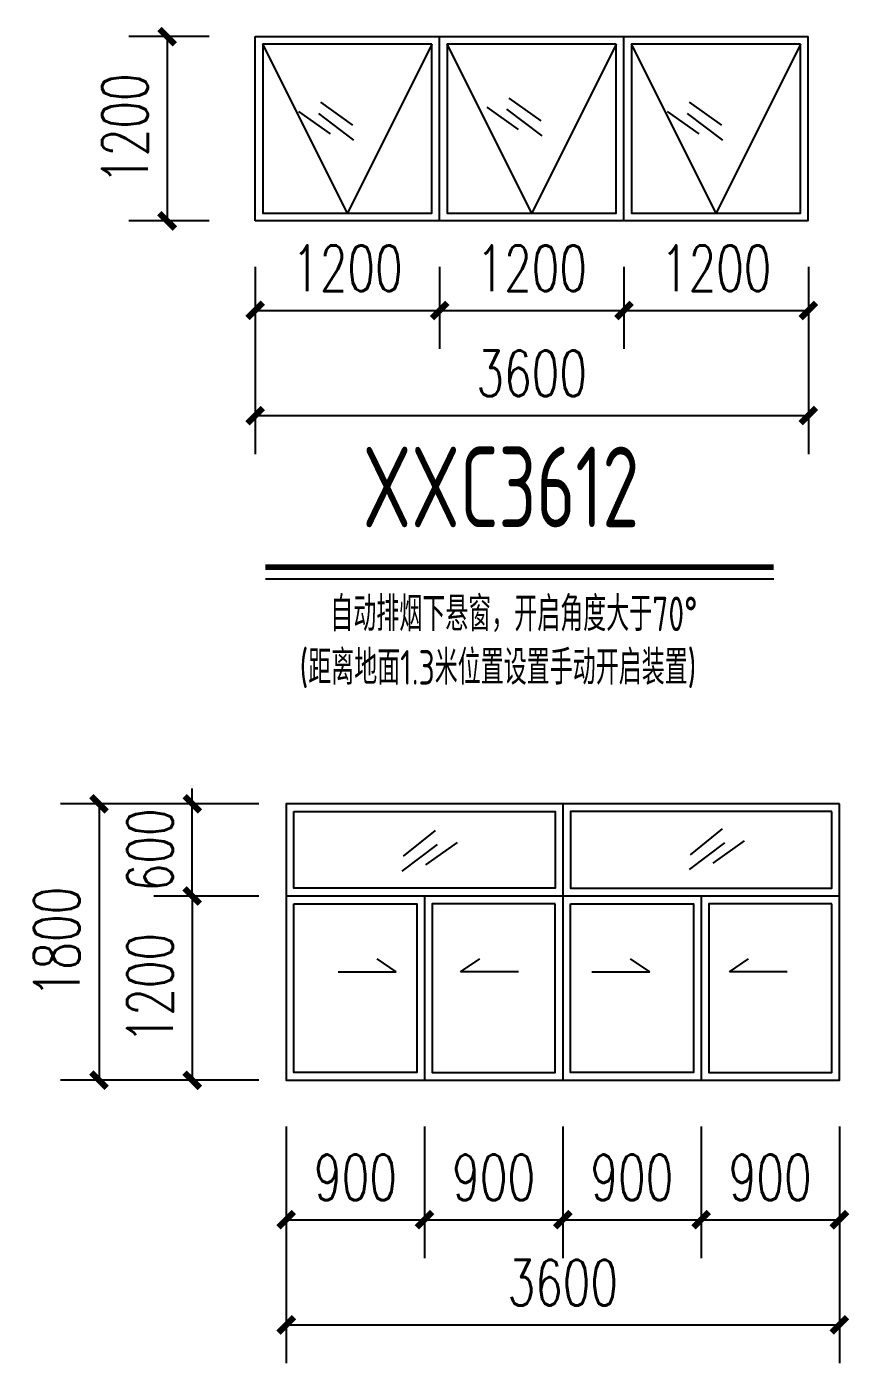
# Model space of a CAD drawing. Extents: x 180850 to 1400258, y 48356 to 327067.
# Drawn here: x 731837 to 742543, y 253902 to 271310 of the extents above; entities that cross this region are included whole.
import ezdxf
from ezdxf.enums import TextEntityAlignment as Align

# ---------------------------------------------------------------- set-up
doc = ezdxf.new("R2010")
doc.units = 0
doc.header["$LTSCALE"] = 1000
for name, color, linetype in [('8', 3, 'Continuous'), ('AXIS', 3, 'Continuous'), ('PUB_TEXT', 7, 'Continuous'), ('TEXT', 7, 'Continuous'), ('THICK', 6, 'Continuous'), ('THIN', 7, 'Continuous')]:
    doc.layers.add(name, color=color, linetype=linetype)
doc.styles.add('_TCH_DIM_T3', font='SIMPLEX', dxfattribs={"width": 0.705882, "bigfont": 'GBCBIG'})
doc.styles.add('标准字体', font='tssdeng.shx', dxfattribs={"width": 0.7, "bigfont": 'tssdchn.shx'})
doc.dimstyles.new('TCH-200-2', dxfattribs={"dimtxt": 595, "dimasz": 200, "dimexe": 500, "dimexo": 600, "dimgap": 252.5, "dimtad": 1, "dimdec": 0, "dimlfac": 0.5, "dimzin": 0, "dimdsep": 46, "dimtxsty": '_TCH_DIM_T3', "dimblk": 'ARCHTICK', "dimcen": 0.09, "dimclrd": 124, "dimclre": 124, "dimclrt": 7, "dimazin": 2, "dimtfac": 1, "dimtdec": 0, "dimtix": 1, "dimtmove": 2, "dimatfit": 3, "dimfxl": 1, "dimtolj": 1, "dimtzin": 0, "dimarcsym": 0})

# ---------------------------------------------------------------- blocks, each defined once
blk = doc.blocks.new('_ArchTick')
at = {"color": 0, "linetype": 'ByBlock', "const_width": 0.4}
blk.add_lwpolyline([(-0.5, -0.5), (0.5, 0.5)], dxfattribs=at)
blk = doc.blocks.new('*D1529')
at = {"layer": 'AXIS', "color": 124, "linetype": 'ByBlock', "lineweight": -2, "transparency": 16777216}
for p, q in [((734811, 268182), (734811, 267115)), ((737211, 268182), (737211, 267115)), ((734811, 267615), (737211, 267615))]:
    blk.add_line(p, q, dxfattribs=at)
at = {"layer": 'Defpoints', "color": 0, "linetype": 'ByBlock', "transparency": 16777216}
for p in [(734811, 268782), (737211, 268782), (737211, 267615)]:
    blk.add_point(p, dxfattribs=at)
at = {"layer": 'AXIS', "color": 124, "linetype": 'ByBlock', "lineweight": -2, "transparency": 16777216, "xscale": 200, "yscale": 200, "zscale": 200, "rotation": 180}
blk.add_blockref('_ArchTick', (734811, 267615), dxfattribs=at)
at = {"layer": 'AXIS', "color": 124, "linetype": 'ByBlock', "lineweight": -2, "transparency": 16777216, "xscale": 200, "yscale": 200, "zscale": 200}
blk.add_blockref('_ArchTick', (737211, 267615), dxfattribs=at)
at = {"layer": 'AXIS', "color": 7, "linetype": 'ByBlock', "transparency": 16777216, "insert": (736011, 268165), "char_height": 595, "attachment_point": 5, "style": '_TCH_DIM_T3'}
blk.add_mtext('\\A1;1200', dxfattribs=at)
blk = doc.blocks.new('*D1530')
at = {"layer": 'AXIS', "color": 124, "linetype": 'ByBlock', "lineweight": -2, "transparency": 16777216}
for p, q in [((737211, 268182), (737211, 267115)), ((739611, 268182), (739611, 267115)), ((737211, 267615), (739611, 267615))]:
    blk.add_line(p, q, dxfattribs=at)
at = {"layer": 'Defpoints', "color": 0, "linetype": 'ByBlock', "transparency": 16777216}
for p in [(737211, 268782), (739611, 268782), (739611, 267615)]:
    blk.add_point(p, dxfattribs=at)
at = {"layer": 'AXIS', "color": 124, "linetype": 'ByBlock', "lineweight": -2, "transparency": 16777216, "xscale": 200, "yscale": 200, "zscale": 200, "rotation": 180}
blk.add_blockref('_ArchTick', (737211, 267615), dxfattribs=at)
at = {"layer": 'AXIS', "color": 124, "linetype": 'ByBlock', "lineweight": -2, "transparency": 16777216, "xscale": 200, "yscale": 200, "zscale": 200}
blk.add_blockref('_ArchTick', (739611, 267615), dxfattribs=at)
at = {"layer": 'AXIS', "color": 7, "linetype": 'ByBlock', "transparency": 16777216, "insert": (738411, 268165), "char_height": 595, "attachment_point": 5, "style": '_TCH_DIM_T3'}
blk.add_mtext('\\A1;1200', dxfattribs=at)
blk = doc.blocks.new('*D1531')
at = {"layer": 'AXIS', "color": 124, "linetype": 'ByBlock', "lineweight": -2, "transparency": 16777216}
for p, q in [((734811, 268182), (734811, 265745)), ((742011, 268182), (742011, 265745)), ((734811, 266245), (742011, 266245))]:
    blk.add_line(p, q, dxfattribs=at)
at = {"layer": 'Defpoints', "color": 0, "linetype": 'ByBlock', "transparency": 16777216}
for p in [(734811, 268782), (742011, 268782), (742011, 266245)]:
    blk.add_point(p, dxfattribs=at)
at = {"layer": 'AXIS', "color": 124, "linetype": 'ByBlock', "lineweight": -2, "transparency": 16777216, "xscale": 200, "yscale": 200, "zscale": 200, "rotation": 180}
blk.add_blockref('_ArchTick', (734811, 266245), dxfattribs=at)
at = {"layer": 'AXIS', "color": 124, "linetype": 'ByBlock', "lineweight": -2, "transparency": 16777216, "xscale": 200, "yscale": 200, "zscale": 200}
blk.add_blockref('_ArchTick', (742011, 266245), dxfattribs=at)
at = {"layer": 'AXIS', "color": 7, "linetype": 'ByBlock', "transparency": 16777216, "insert": (738411, 266795), "char_height": 595, "attachment_point": 5, "style": '_TCH_DIM_T3'}
blk.add_mtext('\\A1;3600', dxfattribs=at)
blk = doc.blocks.new('*D1532')
at = {"layer": 'AXIS', "color": 124, "linetype": 'ByBlock', "lineweight": -2, "transparency": 16777216}
for p, q in [((734211, 271182), (733165, 271182)), ((733665, 271182), (733665, 268782)), ((734211, 268782), (733165, 268782))]:
    blk.add_line(p, q, dxfattribs=at)
at = {"layer": 'Defpoints', "color": 0, "linetype": 'ByBlock', "transparency": 16777216}
for p in [(734811, 271182), (733665, 268782), (734811, 268782)]:
    blk.add_point(p, dxfattribs=at)
at = {"layer": 'AXIS', "color": 124, "linetype": 'ByBlock', "lineweight": -2, "transparency": 16777216, "xscale": 200, "yscale": 200, "zscale": 200}
for p, rotation in [((733665, 271182), 90), ((733665, 268782), 270)]:
    blk.add_blockref('_ArchTick', p, dxfattribs=dict(at, rotation=rotation))
at = {"layer": 'AXIS', "color": 7, "linetype": 'ByBlock', "transparency": 16777216, "insert": (733115, 269982), "char_height": 595, "attachment_point": 5, "rotation": 90, "style": '_TCH_DIM_T3'}
blk.add_mtext('\\A1;1200', dxfattribs=at)
blk = doc.blocks.new('*D1533')
at = {"layer": 'AXIS', "color": 124, "linetype": 'ByBlock', "lineweight": -2, "transparency": 16777216}
for p, q in [((739611, 268182), (739611, 267115)), ((742011, 268182), (742011, 267115)), ((739611, 267615), (742011, 267615))]:
    blk.add_line(p, q, dxfattribs=at)
at = {"layer": 'Defpoints', "color": 0, "linetype": 'ByBlock', "transparency": 16777216}
for p in [(739611, 268782), (742011, 268782), (742011, 267615)]:
    blk.add_point(p, dxfattribs=at)
at = {"layer": 'AXIS', "color": 124, "linetype": 'ByBlock', "lineweight": -2, "transparency": 16777216, "xscale": 200, "yscale": 200, "zscale": 200, "rotation": 180}
blk.add_blockref('_ArchTick', (739611, 267615), dxfattribs=at)
at = {"layer": 'AXIS', "color": 124, "linetype": 'ByBlock', "lineweight": -2, "transparency": 16777216, "xscale": 200, "yscale": 200, "zscale": 200}
blk.add_blockref('_ArchTick', (742011, 267615), dxfattribs=at)
at = {"layer": 'AXIS', "color": 7, "linetype": 'ByBlock', "transparency": 16777216, "insert": (740811, 268165), "char_height": 595, "attachment_point": 5, "style": '_TCH_DIM_T3'}
blk.add_mtext('\\A1;1200', dxfattribs=at)
blk = doc.blocks.new('A$C4C406FEF')
for p, q in [((2000.1, 1800), (2000.1, 0)), ((1168.9, 1626.6), (960.1, 1459)), ((3038.2, 1636.7), (2829.4, 1469.1)), ((1182.8, 1535.5), (953.1, 1361.6)), ((1311.6, 1549.4), (1106.3, 1403.3)), ((3052.2, 1545.6), (2822.5, 1371.7)), ((3180.9, 1559.6), (2975.6, 1413.5)), ((3800.1, 1200), (200, 1200)), ((1100.1, 1200), (1100.1, 0)), ((2900.1, 1200), (2900.1, 0)), ((915.7, 707.1), (790.9, 791.5)), ((1334.1, 707.1), (1459, 791.5)), ((2566, 707.1), (2441.2, 791.5)), ((3084.4, 707.1), (3209.2, 791.6)), ((539, 707.1), (915.7, 707.1)), ((1710.8, 707.1), (1334.1, 707.1)), ((2189.3, 707.1), (2566, 707.1)), ((3461.1, 707.1), (3084.4, 707.1))]:
    blk.add_line(p, q)
for points in [[(3800.1, 1800), (200.1, 1800), (200.1, 0), (3800.1, 0)], [(249.7, 1750), (1949.7, 1750), (1949.7, 1250), (249.7, 1250)], [(3750.4, 1750), (2050.4, 1750), (2050.4, 1250), (3750.5, 1250)], [(250, 1150), (1050.1, 1150), (1050.1, 50), (250, 50)], [(1950.1, 1150), (1150.1, 1150), (1150.1, 50), (1950.1, 50)], [(2050.1, 1150), (2850.1, 1150), (2850.1, 50), (2050.1, 50)], [(3750.1, 1150), (2950.1, 1150), (2950.1, 50), (3750.1, 50)]]:
    blk.add_lwpolyline(points, close=True)
blk = doc.blocks.new('*D1534')
at = {"layer": 'AXIS', "color": 124, "linetype": 'ByBlock', "lineweight": -2, "transparency": 16777216}
for p, q in [((734860, 259988), (733492, 259988)), ((733992, 259988), (733992, 257588)), ((734860, 257588), (733492, 257588))]:
    blk.add_line(p, q, dxfattribs=at)
at = {"layer": 'Defpoints', "color": 0, "linetype": 'ByBlock', "transparency": 16777216}
for p in [(735460, 259988), (733992, 257588), (735460, 257588)]:
    blk.add_point(p, dxfattribs=at)
at = {"layer": 'AXIS', "color": 124, "linetype": 'ByBlock', "lineweight": -2, "transparency": 16777216, "xscale": 200, "yscale": 200, "zscale": 200}
for p, rotation in [((733992, 259988), 90), ((733992, 257588), 270)]:
    blk.add_blockref('_ArchTick', p, dxfattribs=dict(at, rotation=rotation))
at = {"layer": 'AXIS', "color": 7, "linetype": 'ByBlock', "transparency": 16777216, "insert": (733442, 258788), "char_height": 595, "attachment_point": 5, "rotation": 90, "style": '_TCH_DIM_T3'}
blk.add_mtext('\\A1;1200', dxfattribs=at)
blk = doc.blocks.new('*D1535')
at = {"layer": 'AXIS', "color": 124, "linetype": 'ByBlock', "lineweight": -2, "transparency": 16777216}
for p, q in [((733992, 261188), (733992, 261388)), ((734860, 261188), (733492, 261188)), ((733992, 259988), (733992, 261188)), ((734860, 259988), (733492, 259988)), ((733992, 259988), (733992, 259788))]:
    blk.add_line(p, q, dxfattribs=at)
at = {"layer": 'Defpoints', "color": 0, "linetype": 'ByBlock', "transparency": 16777216}
for p in [(733992, 261188), (735460, 261188), (735460, 259988)]:
    blk.add_point(p, dxfattribs=at)
at = {"layer": 'AXIS', "color": 124, "linetype": 'ByBlock', "lineweight": -2, "transparency": 16777216, "xscale": 200, "yscale": 200, "zscale": 200}
for p, rotation in [((733992, 261188), 270), ((733992, 259988), 90)]:
    blk.add_blockref('_ArchTick', p, dxfattribs=dict(at, rotation=rotation))
at = {"layer": 'AXIS', "color": 7, "linetype": 'ByBlock', "transparency": 16777216, "insert": (733442, 260588), "char_height": 595, "attachment_point": 5, "rotation": 90, "style": '_TCH_DIM_T3'}
blk.add_mtext('\\A1;600', dxfattribs=at)
blk = doc.blocks.new('*D1536')
at = {"layer": 'AXIS', "color": 124, "linetype": 'ByBlock', "lineweight": -2, "transparency": 16777216}
for p, q in [((734707, 261188), (732278, 261188)), ((732778, 261188), (732778, 257588)), ((734707, 257588), (732278, 257588))]:
    blk.add_line(p, q, dxfattribs=at)
at = {"layer": 'Defpoints', "color": 0, "linetype": 'ByBlock', "transparency": 16777216}
for p in [(735307, 261188), (732778, 257588), (735307, 257588)]:
    blk.add_point(p, dxfattribs=at)
at = {"layer": 'AXIS', "color": 124, "linetype": 'ByBlock', "lineweight": -2, "transparency": 16777216, "xscale": 200, "yscale": 200, "zscale": 200}
for p, rotation in [((732778, 261188), 90), ((732778, 257588), 270)]:
    blk.add_blockref('_ArchTick', p, dxfattribs=dict(at, rotation=rotation))
at = {"layer": 'AXIS', "color": 7, "linetype": 'ByBlock', "transparency": 16777216, "insert": (732228, 259388), "char_height": 595, "attachment_point": 5, "rotation": 90, "style": '_TCH_DIM_T3'}
blk.add_mtext('\\A1;1800', dxfattribs=at)
blk = doc.blocks.new('*D1537')
at = {"layer": 'AXIS', "color": 124, "linetype": 'ByBlock', "lineweight": -2, "transparency": 16777216}
for p, q in [((735215, 256988), (735215, 255272)), ((737015, 256988), (737015, 255272)), ((735215, 255772), (737015, 255772))]:
    blk.add_line(p, q, dxfattribs=at)
at = {"layer": 'Defpoints', "color": 0, "linetype": 'ByBlock', "transparency": 16777216}
for p in [(735215, 257588), (737015, 257588), (737015, 255772)]:
    blk.add_point(p, dxfattribs=at)
at = {"layer": 'AXIS', "color": 124, "linetype": 'ByBlock', "lineweight": -2, "transparency": 16777216, "xscale": 200, "yscale": 200, "zscale": 200, "rotation": 180}
blk.add_blockref('_ArchTick', (735215, 255772), dxfattribs=at)
at = {"layer": 'AXIS', "color": 124, "linetype": 'ByBlock', "lineweight": -2, "transparency": 16777216, "xscale": 200, "yscale": 200, "zscale": 200}
blk.add_blockref('_ArchTick', (737015, 255772), dxfattribs=at)
at = {"layer": 'AXIS', "color": 7, "linetype": 'ByBlock', "transparency": 16777216, "insert": (736115, 256322), "char_height": 595, "attachment_point": 5, "style": '_TCH_DIM_T3'}
blk.add_mtext('\\A1;900', dxfattribs=at)
blk = doc.blocks.new('*D1538')
at = {"layer": 'AXIS', "color": 124, "linetype": 'ByBlock', "lineweight": -2, "transparency": 16777216}
for p, q in [((737015, 256988), (737015, 255272)), ((738815, 256988), (738815, 255272)), ((737015, 255772), (738815, 255772))]:
    blk.add_line(p, q, dxfattribs=at)
at = {"layer": 'Defpoints', "color": 0, "linetype": 'ByBlock', "transparency": 16777216}
for p in [(737015, 257588), (738815, 257588), (738815, 255772)]:
    blk.add_point(p, dxfattribs=at)
at = {"layer": 'AXIS', "color": 124, "linetype": 'ByBlock', "lineweight": -2, "transparency": 16777216, "xscale": 200, "yscale": 200, "zscale": 200, "rotation": 180}
blk.add_blockref('_ArchTick', (737015, 255772), dxfattribs=at)
at = {"layer": 'AXIS', "color": 124, "linetype": 'ByBlock', "lineweight": -2, "transparency": 16777216, "xscale": 200, "yscale": 200, "zscale": 200}
blk.add_blockref('_ArchTick', (738815, 255772), dxfattribs=at)
at = {"layer": 'AXIS', "color": 7, "linetype": 'ByBlock', "transparency": 16777216, "insert": (737915, 256322), "char_height": 595, "attachment_point": 5, "style": '_TCH_DIM_T3'}
blk.add_mtext('\\A1;900', dxfattribs=at)
blk = doc.blocks.new('*D1539')
at = {"layer": 'AXIS', "color": 124, "linetype": 'ByBlock', "lineweight": -2, "transparency": 16777216}
for p, q in [((735215, 256988), (735215, 253902)), ((742415, 256988), (742415, 253902)), ((735215, 254402), (742415, 254402))]:
    blk.add_line(p, q, dxfattribs=at)
at = {"layer": 'Defpoints', "color": 0, "linetype": 'ByBlock', "transparency": 16777216}
for p in [(735215, 257588), (742415, 257588), (742415, 254402)]:
    blk.add_point(p, dxfattribs=at)
at = {"layer": 'AXIS', "color": 124, "linetype": 'ByBlock', "lineweight": -2, "transparency": 16777216, "xscale": 200, "yscale": 200, "zscale": 200, "rotation": 180}
blk.add_blockref('_ArchTick', (735215, 254402), dxfattribs=at)
at = {"layer": 'AXIS', "color": 124, "linetype": 'ByBlock', "lineweight": -2, "transparency": 16777216, "xscale": 200, "yscale": 200, "zscale": 200}
blk.add_blockref('_ArchTick', (742415, 254402), dxfattribs=at)
at = {"layer": 'AXIS', "color": 7, "linetype": 'ByBlock', "transparency": 16777216, "insert": (738815, 254952), "char_height": 595, "attachment_point": 5, "style": '_TCH_DIM_T3'}
blk.add_mtext('\\A1;3600', dxfattribs=at)
blk = doc.blocks.new('*D1540')
at = {"layer": 'AXIS', "color": 124, "linetype": 'ByBlock', "lineweight": -2, "transparency": 16777216}
for p, q in [((738815, 256988), (738815, 255272)), ((740615, 256988), (740615, 255272)), ((738815, 255772), (740615, 255772))]:
    blk.add_line(p, q, dxfattribs=at)
at = {"layer": 'Defpoints', "color": 0, "linetype": 'ByBlock', "transparency": 16777216}
for p in [(738815, 257588), (740615, 257588), (740615, 255772)]:
    blk.add_point(p, dxfattribs=at)
at = {"layer": 'AXIS', "color": 124, "linetype": 'ByBlock', "lineweight": -2, "transparency": 16777216, "xscale": 200, "yscale": 200, "zscale": 200, "rotation": 180}
blk.add_blockref('_ArchTick', (738815, 255772), dxfattribs=at)
at = {"layer": 'AXIS', "color": 124, "linetype": 'ByBlock', "lineweight": -2, "transparency": 16777216, "xscale": 200, "yscale": 200, "zscale": 200}
blk.add_blockref('_ArchTick', (740615, 255772), dxfattribs=at)
at = {"layer": 'AXIS', "color": 7, "linetype": 'ByBlock', "transparency": 16777216, "insert": (739715, 256322), "char_height": 595, "attachment_point": 5, "style": '_TCH_DIM_T3'}
blk.add_mtext('\\A1;900', dxfattribs=at)
blk = doc.blocks.new('*D1541')
at = {"layer": 'AXIS', "color": 124, "linetype": 'ByBlock', "lineweight": -2, "transparency": 16777216}
for p, q in [((740615, 256988), (740615, 255272)), ((742415, 256988), (742415, 255272)), ((740615, 255772), (742415, 255772))]:
    blk.add_line(p, q, dxfattribs=at)
at = {"layer": 'Defpoints', "color": 0, "linetype": 'ByBlock', "transparency": 16777216}
for p in [(740615, 257588), (742415, 257588), (742415, 255772)]:
    blk.add_point(p, dxfattribs=at)
at = {"layer": 'AXIS', "color": 124, "linetype": 'ByBlock', "lineweight": -2, "transparency": 16777216, "xscale": 200, "yscale": 200, "zscale": 200, "rotation": 180}
blk.add_blockref('_ArchTick', (740615, 255772), dxfattribs=at)
at = {"layer": 'AXIS', "color": 124, "linetype": 'ByBlock', "lineweight": -2, "transparency": 16777216, "xscale": 200, "yscale": 200, "zscale": 200}
blk.add_blockref('_ArchTick', (742415, 255772), dxfattribs=at)
at = {"layer": 'AXIS', "color": 7, "linetype": 'ByBlock', "transparency": 16777216, "insert": (741515, 256322), "char_height": 595, "attachment_point": 5, "style": '_TCH_DIM_T3'}
blk.add_mtext('\\A1;900', dxfattribs=at)

msp = doc.modelspace()

# ---------------------------------------------------------------- linework, layer by layer
for p, q in [((734810.57, 268781.83), (734810.57, 271181.83)), ((734810.57, 271181.83), (742010.75, 271181.83)), ((737210.63, 268781.83), (737210.63, 271181.83)), ((739610.69, 268781.83), (739610.69, 271181.83)), ((739610.69, 268781.83), (739610.69, 271181.83)), ((742010.75, 268781.83), (742010.75, 271181.83)), ((739610.69, 268781.83), (734810.57, 268781.83)), ((742010.75, 268781.83), (739610.69, 268781.83))]:
    msp.add_line(p, q)
at = {"color": 21}
for p, q in [((736010.54, 268881.83), (734910.51, 271081.83)), ((737110.57, 271081.83), (736010.54, 268881.83)), ((738410.66, 268881.83), (737310.63, 271081.83)), ((739510.69, 271081.83), (738410.66, 268881.83)), ((740810.66, 268881.83), (739710.63, 271081.83)), ((741910.69, 271081.83), (740810.66, 268881.83))]:
    msp.add_line(p, q, dxfattribs=at)
for points in [[(737110.57, 271081.83), (734910.51, 271081.83), (734910.51, 268881.83), (737110.57, 268881.83)], [(739510.69, 271081.83), (737310.63, 271081.83), (737310.63, 268881.83), (739510.69, 268881.83)], [(741910.69, 271081.83), (739710.63, 271081.83), (739710.63, 268881.83), (741910.69, 268881.83)]]:
    msp.add_lwpolyline(points, close=True, dxfattribs=at)
at = {"layer": '8'}
for p, q in [((738110.33, 270381.86), (738527.99, 270082.74)), ((735375.24, 270207.96), (735785.94, 269915.79)), ((735632.8, 270180.13), (736092.22, 269832.32)), ((735660.64, 270326.21), (736078.3, 270027.09)), ((737824.93, 270263.61), (738235.63, 269971.44)), ((738082.49, 270235.78), (738541.91, 269887.97)), ((740175.36, 270207.96), (740586.06, 269915.79)), ((740432.92, 270180.13), (740892.34, 269832.32)), ((740460.76, 270326.21), (740878.42, 270027.09))]:
    msp.add_line(p, q, dxfattribs=at)
at = {"layer": 'THICK', "linetype": 'ByBlock', "const_width": 75}
msp.add_lwpolyline([(734944.4, 264270.88), (741561.33, 264270.88)], dxfattribs=at)
at = {"layer": 'THIN', "linetype": 'ByBlock'}
msp.add_lwpolyline([(734944.4, 264120.88), (741561.33, 264120.88)], dxfattribs=at)

# ---------------------------------------------------------------- block references
at = {"xscale": 2, "yscale": 2, "zscale": 2}
msp.add_blockref('A$C4C406FEF', (734814.92, 257588.15), dxfattribs=at)

# ---------------------------------------------------------------- texts
at = {"layer": 'PUB_TEXT', "style": '标准字体', "width": 0.7}
for s, p in [('自动排烟下悬窗，开启角度大于70%%D', (735788.91, 263437.77, 828.98)), ('(距离地面1.3米位置设置手动开启装置)', (735389.2, 262740.58, 828.98))]:
    msp.add_text(s, height=450, dxfattribs=at).set_placement(p)
at = {"layer": 'TEXT', "linetype": 'ByBlock', "style": '标准字体', "width": 0.7}
msp.add_text('XXC3612', height=1050, dxfattribs=at).set_placement((736209.16, 264475.9), align=Align.BOTTOM_LEFT)

# ---------------------------------------------------------------- dimensions: what is measured, and where the dimension line sits
at = {"layer": 'AXIS', "linetype": 'ByBlock'}
for base, p1, p2, angle, picture, middle in [((733664.69, 268781.83), (734810.57, 271181.83), (734810.57, 268781.83), 90, '*D1532', (733114.69, 269981.83)), ((732777.87, 257588.15), (735306.82, 261188.15), (735306.82, 257588.15), 90, '*D1536', (732227.87, 259388.15)), ((733991.7, 261188.15), (735459.64, 259988.15), (735459.64, 261188.15), 270, '*D1535', (733441.7, 260588.15)), ((733991.7, 257588.15), (735459.64, 259988.15), (735459.64, 257588.15), 90, '*D1534', (733441.7, 258788.15))]:
    dim = msp.add_linear_dim(base=base, p1=p1, p2=p2, angle=angle, dimstyle='TCH-200-2', dxfattribs=at)
    dim.commit()
    dim.dimension.update_dxf_attribs({"geometry": picture, "text_midpoint": middle})
for base, p1, p2, picture, middle in [((737210.63, 267615.47), (734810.57, 268781.83), (737210.63, 268781.83), '*D1529', (736010.6, 268165.47)), ((742010.75, 266245.37), (734810.57, 268781.83), (742010.75, 268781.83), '*D1531', (738410.66, 266795.37)), ((739610.69, 267615.47), (737210.63, 268781.83), (739610.69, 268781.83), '*D1530', (738410.66, 268165.47)), ((742010.75, 267615.47), (739610.69, 268781.83), (742010.75, 268781.83), '*D1533', (740810.72, 268165.47)), ((737015.04, 255772.35), (735215.04, 257588.15), (737015.04, 257588.15), '*D1537', (736115.04, 256322.35)), ((742415.1, 254402.24), (735215.04, 257588.15), (742415.1, 257588.15), '*D1539', (738815.07, 254952.24)), ((738815.07, 255772.35), (737015.04, 257588.15), (738815.07, 257588.15), '*D1538', (737915.05, 256322.35)), ((740615.09, 255772.35), (738815.07, 257588.15), (740615.09, 257588.18), '*D1540', (739715.08, 256322.35)), ((742415.1, 255772.35), (740615.09, 257588.18), (742415.1, 257588.15), '*D1541', (741515.1, 256322.35))]:
    dim = msp.add_linear_dim(base=base, p1=p1, p2=p2, dimstyle='TCH-200-2', dxfattribs=at)
    dim.commit()
    dim.dimension.update_dxf_attribs({"geometry": picture, "text_midpoint": middle})

doc.saveas('drawing.dxf')
